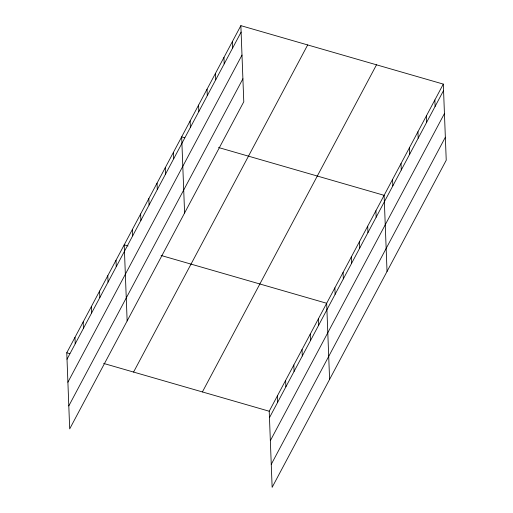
<?xml version="1.0" encoding="UTF-8"?>
<svg xmlns="http://www.w3.org/2000/svg" width="513" height="513" viewBox="0 0 513 513"><rect width="100%" height="100%" fill="white"/><g stroke="black" fill="none" stroke-linecap="round" stroke-linejoin="round"><path stroke-width="0.77" d="M240.86 25.65L243.784 101.773L69.691 428.9L66.767 352.784L240.86 25.65L443.309 84.1L446.233 160.216L272.14 487.35L269.216 411.227L443.309 84.1M67.011 359.222L241.11 32.095M67.896 382.217L241.995 55.09M68.806 405.905L242.905 78.778M133.572 372.066L307.672 44.939M202.404 391.938L376.504 64.811M269.46 417.672L443.559 90.538M270.345 440.667L444.444 113.533M271.255 464.355L445.355 137.227M184.738 137.76L181.666 136.875L184.597 212.998M218.532 147.513L384.115 195.325L387.039 271.441M128.058 245.939L124.217 244.829L127.141 320.946M161.076 255.468L326.666 303.273L329.59 379.396M66.767 352.784L69.839 353.669M103.626 363.422L269.216 411.227M434.857 99.99L435.101 106.428M426.399 115.874L426.649 122.318M417.941 131.764L418.191 138.209M409.489 147.654L409.733 154.099M401.031 163.544L401.275 169.989M392.573 179.435L392.823 185.879M375.914 210.747L376.157 217.185M367.706 226.169L367.949 232.607M359.498 241.591L359.741 248.029M351.29 257.013L351.533 263.451M343.082 272.435L343.325 278.873M334.874 287.857L335.124 294.295M318.458 318.695L318.708 325.139M310.25 334.117L310.5 340.561M302.042 349.539L302.292 355.984M293.834 364.961L294.084 371.406M285.626 380.383L285.876 386.828M277.418 395.805L277.668 402.25M232.408 41.54L232.652 47.985M223.95 57.43L224.2 63.868M215.492 73.321L215.742 79.759M207.04 89.204L207.284 95.649M198.582 105.094L198.826 111.539M190.124 120.985L190.374 127.429M173.465 152.297L173.708 158.741M165.257 167.719L165.5 174.163M157.049 183.141L157.292 189.586M148.841 198.563L149.084 205.008M140.633 213.985L140.876 220.43M132.425 229.407L132.675 235.852M116.009 260.251L116.259 266.689M107.801 275.673L108.051 282.112M99.593 291.095L99.843 297.534M91.385 306.517L91.635 312.956M83.177 321.94L83.427 328.378M74.969 337.362L75.219 343.8"/></g></svg>
